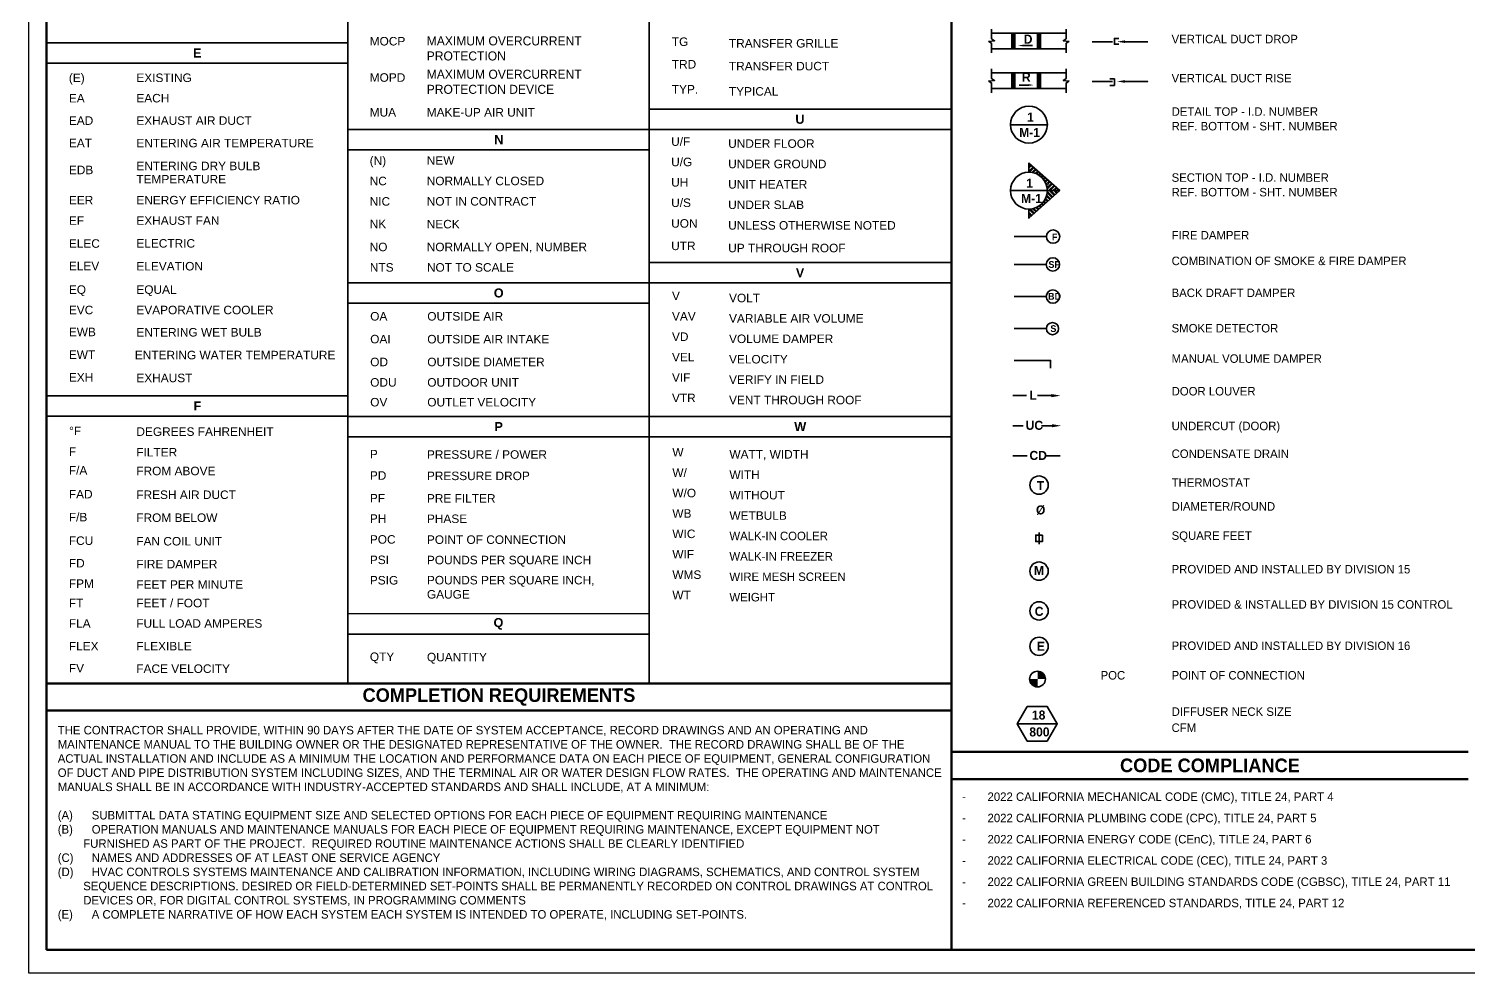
# Model space of a CAD drawing. Header units: inches. Extents: x 2025 to 34930, y -6955 to 4650.
# Drawn here: x 5035 to 5882, y 1024 to 1580 of the extents above; entities that cross this region are included whole.
import ezdxf

# ---------------------------------------------------------------- set-up
doc = ezdxf.new("R2010")
doc.units = ezdxf.units.IN
doc.header["$MEASUREMENT"] = 0
doc.layers.get('DEFPOINTS').update_dxf_attribs({"color": 104})
doc.layers.add('PDF-TEXT', color=7, linetype='Continuous', lineweight=35)
doc.styles.add('Century Gothic', font='GOTHIC.TTF', dxfattribs={"height": 5.3125})
doc.styles.add('Century Gothic_B', font='GOTHICB.TTF', dxfattribs={"height": 6.659722})
doc.styles.add('PDF Arial', font='arial.ttf')

msp = doc.modelspace()

# ---------------------------------------------------------------- hatches: boundary and pattern name
at = {"layer": 'PDF-TEXT'}
h = msp.add_hatch(color=256, dxfattribs=at)
h.paths.add_polyline_path([(5628.74, 1192.71), (5628.74, 1197.31), (5624.14, 1197.31), (5625.46, 1194.03)])
h.paths.add_polyline_path([(5633.34, 1197.31), (5632.22, 1200.32), (5628.74, 1201.91), (5628.74, 1197.31)])

# ---------------------------------------------------------------- linework, layer by layer
at = {"layer": 'DEFPOINTS', "color": 18, "true_color": 0x000000}
msp.add_lwpolyline([(5035.23, 2105.41), (6503.81, 2105.41), (6503.81, 1024.33), (5035.23, 1024.33)], close=True, dxfattribs=at)
at = {"layer": 'PDF-TEXT', "color": 42, "lineweight": 100}
for p, q in [((5045.71, 1038.16), (5045.71, 2095.84)), ((5578.16, 2095.84), (5578.16, 1038.16)), ((5045.71, 1194.72), (5578.16, 1194.72)), ((5045.71, 1178.76), (5578.16, 1178.76)), ((5882.15, 1154.5), (5578.16, 1154.5)), ((5578.16, 1138.53), (5882.12, 1138.53)), ((6492.12, 1038.16), (5045.71, 1038.16))]:
    msp.add_line(p, q, dxfattribs=at)
at = {"layer": 'PDF-TEXT'}
for p, q in [((5222.98, 2079.82), (5222.92, 1194.72)), ((5400.19, 2079.84), (5400.19, 1194.71)), ((5223.1, 1571.53), (5045.71, 1571.55)), ((5045.71, 1559.57), (5223.1, 1559.57)), ((5400.27, 1532.54), (5578.16, 1532.54)), ((5223.1, 1520.58), (5578.16, 1520.58)), ((5223.22, 1508.59), (5400.21, 1508.59)), ((5578.16, 1442.32), (5400.37, 1442.35)), ((5400.49, 1430.36), (5223.22, 1430.39)), ((5400.49, 1430.36), (5578.16, 1430.36)), ((5223.34, 1418.4), (5400.49, 1418.4)), ((5222.92, 1363.94), (5045.71, 1363.97)), ((5045.71, 1351.99), (5223.1, 1351.99)), ((5578.16, 1351.79), (5222.92, 1351.85)), ((5222.92, 1339.86), (5400.19, 1339.86)), ((5400.61, 1339.83), (5578.16, 1339.83)), ((5629.65, 1283.53), (5629.65, 1276.6)), ((5400.19, 1235.78), (5222.92, 1235.8)), ((5223.04, 1223.82), (5400.19, 1223.82))]:
    msp.add_line(p, q, dxfattribs=at)
for points in [[(5601.75, 1579.58), (5601.75, 1573.89), (5603.43, 1572.79), (5600.07, 1572.38), (5601.75, 1571.29), (5601.75, 1565.59)], [(5601.75, 1577.19), (5645.54, 1577.19)], [(5613.55, 1567.98), (5613.55, 1577.19)], [(5614.47, 1567.98), (5614.47, 1577.19)], [(5629.55, 1577.19), (5629.55, 1567.98)], [(5630.46, 1577.19), (5630.46, 1567.98)], [(5645.54, 1579.58), (5645.54, 1573.89), (5643.86, 1572.79), (5647.22, 1572.38), (5645.54, 1571.29), (5645.54, 1565.59)], [(5601.75, 1567.98), (5645.54, 1567.98)], [(5620.49, 1569.93), (5625.86, 1569.93)], [(5660.91, 1572.2), (5672.8, 1572.2)], [(5676.63, 1574.12), (5673.95, 1574.12), (5673.95, 1570.67), (5676.63, 1570.67)], [(5680.12, 1572.2), (5693.16, 1572.2)], [(5682.03, 1572.2), (5693.54, 1572.2)], [(5601.75, 1556.19), (5601.75, 1550.49), (5603.43, 1549.4), (5600.07, 1548.99), (5601.75, 1547.9), (5601.75, 1542.2)], [(5601.75, 1553.8), (5645.54, 1553.8)], [(5613.55, 1544.59), (5613.55, 1553.8)], [(5614.47, 1544.59), (5614.47, 1553.8)], [(5629.55, 1553.8), (5629.55, 1544.59)], [(5630.46, 1553.8), (5630.46, 1544.59)], [(5645.54, 1556.19), (5645.54, 1550.49), (5643.86, 1549.4), (5647.22, 1548.99), (5645.54, 1547.9), (5645.54, 1542.2)], [(5671.26, 1550.35), (5673.95, 1550.35), (5673.95, 1546.51), (5671.26, 1546.51)], [(5601.75, 1544.59), (5645.54, 1544.59)], [(5623.32, 1546.69), (5617.95, 1546.69)], [(5660.91, 1548.81), (5672.8, 1548.81)], [(5680.12, 1548.81), (5693.54, 1548.81), (5682.03, 1548.81)], [(5612.88, 1523.39), (5634.56, 1523.39)], [(5623.7, 1495.44), (5623.7, 1500.84), (5641.79, 1484.58), (5612.88, 1484.58)], [(5623.7, 1500.31), (5624.03, 1500.6)], [(5623.7, 1498.65), (5624.88, 1499.83)], [(5623.7, 1497.74), (5625.36, 1499.39)], [(5623.7, 1496.09), (5626.24, 1498.62)], [(5623.97, 1495.47), (5626.71, 1498.18)], [(5625.47, 1495.32), (5627.57, 1497.41)], [(5626.24, 1495.17), (5628.04, 1496.97)], [(5627.51, 1494.79), (5628.93, 1496.2)], [(5628.16, 1494.52), (5629.4, 1495.76)], [(5629.22, 1493.96), (5630.25, 1494.99)], [(5629.78, 1493.61), (5630.76, 1494.55)], [(5630.73, 1492.9), (5631.61, 1493.79)], [(5631.2, 1492.46), (5632.08, 1493.34)], [(5631.99, 1491.6), (5632.97, 1492.58)], [(5632.41, 1491.1), (5633.44, 1492.13)], [(5633.06, 1490.1), (5634.3, 1491.37)], [(5633.38, 1489.54), (5634.77, 1490.92)], [(5641.79, 1484.58), (5623.7, 1468.32), (5623.7, 1473.75)], [(5633.88, 1488.39), (5635.65, 1490.16)], [(5634.12, 1487.71), (5636.13, 1489.71)], [(5634.41, 1486.35), (5636.98, 1488.92)], [(5634.47, 1483.28), (5637.22, 1480.51)], [(5634.5, 1485.55), (5637.45, 1488.5)], [(5634.53, 1484.11), (5637.72, 1480.95)], [(5635.24, 1484.61), (5638.34, 1487.71)], [(5635.68, 1484.61), (5638.57, 1481.75)], [(5636.13, 1484.61), (5638.81, 1487.29)], [(5636.6, 1484.61), (5639.05, 1482.16)], [(5637.78, 1484.61), (5639.7, 1486.5)], [(5638.25, 1484.61), (5639.93, 1482.96)], [(5638.69, 1484.61), (5640.17, 1486.08)], [(5639.13, 1484.61), (5640.4, 1483.37)], [(5640.34, 1484.61), (5641.02, 1485.29)], [(5640.79, 1484.61), (5641.26, 1484.17)], [(5641.26, 1484.61), (5641.49, 1484.87)], [(5641.7, 1484.61), (5641.73, 1484.58)], [(5624.41, 1473.81), (5626.95, 1471.27)], [(5625.86, 1473.99), (5627.8, 1472.04)], [(5626.6, 1474.16), (5628.28, 1472.48)], [(5627.83, 1474.58), (5629.16, 1473.25)], [(5628.45, 1474.87), (5629.63, 1473.69)], [(5629.52, 1475.46), (5630.49, 1474.46)], [(5630.05, 1475.82), (5630.99, 1474.9)], [(5630.96, 1476.55), (5631.85, 1475.67)], [(5631.43, 1477), (5632.32, 1476.11)], [(5632.2, 1477.88), (5633.2, 1476.88)], [(5632.58, 1478.38), (5633.68, 1477.32)], [(5633.23, 1479.42), (5634.53, 1478.09)], [(5633.53, 1480.01), (5635, 1478.53)], [(5634, 1481.19), (5635.89, 1479.3)], [(5634.21, 1481.89), (5636.36, 1479.74)], [(5623.7, 1473.6), (5626.48, 1470.83)], [(5623.7, 1471.95), (5625.59, 1470.06)], [(5623.7, 1471.04), (5625.12, 1469.62)], [(5623.7, 1469.39), (5624.26, 1468.85)], [(5623.7, 1468.47), (5623.79, 1468.41)], [(5615.01, 1457.55), (5633.91, 1457.55)], [(5614.96, 1441.22), (5633.85, 1441.22)], [(5614.96, 1422.29), (5633.91, 1422.29)], [(5614.96, 1403.43), (5633.91, 1403.43)], [(5614.96, 1384.75), (5636.45, 1384.75), (5636.45, 1380.12)], [(5622.28, 1364.03), (5614.13, 1364.03)], [(5636.94, 1364.03), (5628.8, 1364.03)], [(5620.3, 1346.34), (5614.13, 1346.34)], [(5637.32, 1346.34), (5631.16, 1346.34)], [(5622.57, 1328.63), (5614.13, 1328.63)], [(5641.98, 1328.63), (5633.4, 1328.63)], [(5616.82, 1170.96), (5640.3, 1170.96)]]:
    msp.add_lwpolyline(points, dxfattribs=at)
for points in [[(5628.66, 1577.19), (5628.66, 1567.98), (5615.35, 1567.98), (5615.35, 1577.19)], [(5615.35, 1553.8), (5628.66, 1553.8), (5628.66, 1544.59), (5615.35, 1544.59)], [(5631.57, 1281.99), (5627.73, 1281.99), (5627.73, 1278.16), (5631.57, 1278.16)], [(5634.43, 1160.81), (5640.3, 1170.96), (5634.43, 1181.14), (5622.69, 1181.14), (5616.82, 1170.96), (5622.69, 1160.81)]]:
    msp.add_lwpolyline(points, close=True, dxfattribs=at)
for centre, radius in [((5623.69, 1523.41), 10.84), ((5623.69, 1484.59), 10.84), ((5637.88, 1457.54), 3.91), ((5637.79, 1441.2), 3.91), ((5637.79, 1422.28), 3.91), ((5637.56, 1403.42), 3.61), ((5629.64, 1311.4), 5.38), ((5629.64, 1260.81), 5.38), ((5629.64, 1237.42), 5.38), ((5629.64, 1216.57), 5.38), ((5628.72, 1197.32), 4.62)]:
    msp.add_circle(centre, radius, dxfattribs=at)
at = {"layer": 'PDF-TEXT', "transparency": 33554559}
for points in [[(5620.49, 1569.4), (5620.49, 1570.46), (5617.27, 1569.93)], [(5680.12, 1571.44), (5680.12, 1572.97), (5675.48, 1572.2)], [(5623.32, 1547.25), (5623.32, 1546.16), (5626.54, 1546.69)], [(5680.12, 1548.04), (5680.12, 1549.58), (5675.48, 1548.81)]]:
    msp.add_solid(points, dxfattribs=at)
at = {"layer": 'PDF-TEXT'}
for points in [[(5636.94, 1364.94), (5636.94, 1363.11), (5642.37, 1364.03)], [(5637.32, 1347.23), (5637.32, 1345.43), (5642.75, 1346.34)]]:
    msp.add_solid(points, dxfattribs=at)

# ---------------------------------------------------------------- texts
at = {"layer": 'PDF-TEXT', "attachment_point": 7}
for s, insert, char_height, style in [('MAXIMUM OVERCURRENT \\PPROTECTION', (5269.36, 1561.08), 5.3125, 'Century Gothic'), ('D', (5620.62, 1571.04), 5.31, 'Century Gothic_B'), ('MAXIMUM OVERCURRENT \\PPROTECTION DEVICE', (5269.36, 1541.45), 5.3125, 'Century Gothic'), ('R', (5619.57, 1548.69), 5.31, 'Century Gothic_B'), ('1', (5622.57, 1525.16), 5.31, 'Century Gothic_B'), ('M-1', (5617.93, 1516.13), 5.312, 'Century Gothic_B'), ('1', (5622.11, 1486.35), 5.31, 'Century Gothic_B'), ('M-1', (5619.07, 1477.32), 5.312, 'Century Gothic_B'), ('F', (5637.2, 1455.36), 4, 'Century Gothic_B'), ('SF', (5635.16, 1439.07), 4, 'Century Gothic_B'), ('BD', (5634.9, 1420.41), 4, 'Century Gothic_B'), ('S', (5636.3, 1401.39), 4, 'Century Gothic_B'), ('L', (5623.99, 1361.61), 5.31, 'Century Gothic_B'), ('UC', (5621.75, 1343.84), 5.312, 'Century Gothic_B'), ('CD', (5623.99, 1326.13), 5.312, 'Century Gothic_B'), ('T', (5628.36, 1308.48), 5.31, 'Century Gothic_B'), ('Ø', (5627.82, 1293.88), 5.31, 'Century Gothic_B'), ('M', (5626.64, 1258.5), 5.31, 'Century Gothic_B'), ('C', (5627.09, 1234.43), 5.31, 'Century Gothic_B'), ('E', (5628.34, 1213.96), 5.31, 'Century Gothic_B'), ('18', (5625.46, 1173.45), 5.312, 'Century Gothic_B'), ('800', (5623.93, 1163.51), 5.312, 'Century Gothic_B')]:
    msp.add_mtext(s, dxfattribs=dict(at, insert=insert, char_height=char_height, style=style))
at = {"layer": 'PDF-TEXT'}
for s, insert, char_height, width, attachment_point, style in [('{\\fCentury Gothic|b0|i0|c0|p34;VERTICAL DUCT DROP}', (5707.62, 1576.24), 5, 163.8977, 1, 'PDF Arial'), ('{\\fArial|b1|i0|c0|p34;E}', (5134.38, 1565.55), 5.3125, 177.1139, 5, 'Century Gothic_B'), ('MOCP', (5235.81, 1574.98), 5, 122.1208, 1, 'PDF Arial'), ('TG', (5413.57, 1574.67), 5, 122.1208, 1, 'PDF Arial'), ('TRANSFER GRILLE', (5447.15, 1573.76), 5, 122.1208, 1, 'PDF Arial'), ('TRD', (5413.57, 1561.42), 5, 122.1208, 1, 'PDF Arial'), ('TRANSFER DUCT', (5447.15, 1560.33), 5, 122.1208, 1, 'PDF Arial'), ('(E)', (5058.81, 1553.44), 5, 122.1208, 1, 'PDF Arial'), ('EXISTING', (5098.52, 1553.48), 5, 122.1208, 1, 'PDF Arial'), ('MOPD', (5235.81, 1553.63), 5, 122.1208, 1, 'PDF Arial'), ('{\\fCentury Gothic|b0|i0|c0|p34;VERTICAL DUCT RISE}', (5707.62, 1553.24), 5, 163.8977, 1, 'PDF Arial'), ('EA', (5058.81, 1541.44), 5, 122.1208, 1, 'PDF Arial'), ('EACH', (5098.52, 1541.48), 5, 122.1208, 1, 'PDF Arial'), ('TYP.', (5413.57, 1546.72), 5, 122.1208, 1, 'PDF Arial'), ('TYPICAL', (5447.15, 1545.48), 5, 122.1208, 1, 'PDF Arial'), ('MUA', (5235.81, 1533.15), 5, 122.1208, 1, 'PDF Arial'), ('MAKE-UP AIR UNIT', (5269.36, 1533.15), 5, 122.1208, 1, 'PDF Arial'), ('{\\fCentury Gothic|b0|i0|c0|p34;DETAIL TOP - I.D. NUMBER}', (5707.62, 1533.6), 5, 163.8977, 1, 'PDF Arial'), ('EAD', (5058.81, 1528.27), 5, 122.1208, 1, 'PDF Arial'), ('EXHAUST AIR DUCT', (5098.52, 1528.3), 5, 122.1208, 1, 'PDF Arial'), ('{\\fArial|b1|i0|c0|p34;U}', (5488.96, 1526.53), 5.3125, 177.1523, 5, 'Century Gothic_B'), ('{\\fCentury Gothic|b0|i0|c0|p34;REF. BOTTOM - SHT. NUMBER}', (5707.62, 1525.01), 5, 163.8977, 1, 'PDF Arial'), ('{\\fArial|b1|i0|c0|p34;N}', (5311.8, 1514.57), 5.3125, 177.1523, 5, 'Century Gothic_B'), ('U/F', (5413.19, 1515.96), 5, 122.1208, 1, 'PDF Arial'), ('EAT', (5058.81, 1515.1), 5, 122.1208, 1, 'PDF Arial'), ('ENTERING AIR TEMPERATURE', (5098.52, 1515.04), 5, 122.1208, 1, 'PDF Arial'), ('UNDER FLOOR', (5446.73, 1514.78), 5, 122.1208, 1, 'PDF Arial'), ('EDB', (5058.81, 1499.25), 5, 122.1208, 1, 'PDF Arial'), ('ENTERING DRY BULB', (5098.52, 1501.62), 5, 122.1208, 1, 'PDF Arial'), ('(N)', (5235.79, 1504.76), 5, 122.1208, 1, 'PDF Arial'), ('NEW', (5269.36, 1504.81), 5, 122.1208, 1, 'PDF Arial'), ('U/G', (5413.19, 1503.96), 5, 122.1208, 1, 'PDF Arial'), ('UNDER GROUND', (5446.73, 1502.78), 5, 122.1208, 1, 'PDF Arial'), ('TEMPERATURE', (5098.52, 1493.83), 5, 122.1208, 1, 'PDF Arial'), ('NC', (5235.79, 1492.76), 5, 122.1208, 1, 'PDF Arial'), ('NORMALLY CLOSED', (5269.36, 1492.81), 5, 122.1208, 1, 'PDF Arial'), ('UH', (5413.19, 1491.96), 5, 122.1208, 1, 'PDF Arial'), ('UNIT HEATER', (5446.73, 1490.78), 5, 122.1208, 1, 'PDF Arial'), ('{\\fCentury Gothic|b0|i0|c0|p34;SECTION TOP - I.D. NUMBER}', (5707.62, 1494.79), 5, 163.8977, 1, 'PDF Arial'), ('{\\fCentury Gothic|b0|i0|c0|p34;REF. BOTTOM - SHT. NUMBER}', (5707.62, 1486.2), 5, 163.8977, 1, 'PDF Arial'), ('EER', (5058.81, 1481.5), 5, 122.1208, 1, 'PDF Arial'), ('ENERGY EFFICIENCY RATIO ', (5098.52, 1481.5), 5, 122.1208, 1, 'PDF Arial'), ('NIC', (5235.79, 1480.76), 5, 122.1208, 1, 'PDF Arial'), ('NOT IN CONTRACT', (5269.36, 1480.81), 5, 122.1208, 1, 'PDF Arial'), ('U/S', (5413.19, 1479.96), 5, 122.1208, 1, 'PDF Arial'), ('UNDER SLAB', (5446.73, 1478.78), 5, 122.1208, 1, 'PDF Arial'), ('EF', (5058.81, 1469.5), 5, 122.1208, 1, 'PDF Arial'), ('EXHAUST FAN', (5098.52, 1469.5), 5, 122.1208, 1, 'PDF Arial'), ('NK', (5235.79, 1467.51), 5, 122.1208, 1, 'PDF Arial'), ('NECK', (5269.36, 1467.39), 5, 122.1208, 1, 'PDF Arial'), ('UON', (5413.19, 1467.81), 5, 122.1208, 1, 'PDF Arial'), ('UNLESS OTHERWISE NOTED', (5446.73, 1466.66), 5, 122.1208, 1, 'PDF Arial'), ('{\\fCentury Gothic|b0|i0|c0|p34;FIRE DAMPER}', (5707.62, 1460.88), 5, 163.8977, 1, 'PDF Arial'), ('ELEC', (5058.81, 1455.99), 5, 122.1208, 1, 'PDF Arial'), ('ELECTRIC', (5098.52, 1456.07), 5, 122.1208, 1, 'PDF Arial'), ('NO', (5235.79, 1453.97), 5, 122.1208, 1, 'PDF Arial'), ('NORMALLY OPEN, NUMBER', (5269.36, 1453.97), 5, 122.1208, 1, 'PDF Arial'), ('UTR', (5413.19, 1454.62), 5, 122.1208, 1, 'PDF Arial'), ('UP THROUGH ROOF', (5446.73, 1453.35), 5, 122.1208, 1, 'PDF Arial'), ('ELEV', (5058.81, 1442.74), 5, 122.1208, 1, 'PDF Arial'), ('ELEVATION', (5098.52, 1442.65), 5, 122.1208, 1, 'PDF Arial'), ('NTS', (5235.91, 1441.94), 5, 122.1208, 1, 'PDF Arial'), ('NOT TO SCALE', (5269.48, 1441.94), 5, 122.1208, 1, 'PDF Arial'), ('{\\fCentury Gothic|b0|i0|c0|p34;COMBINATION OF SMOKE & FIRE DAMPER}', (5707.62, 1445.79), 5, 163.8977, 1, 'PDF Arial'), ('{\\fArial|b1|i0|c0|p34;V}', (5489.01, 1436.34), 5.3125, 177.2703, 5, 'Century Gothic_B'), ('EQ', (5058.81, 1428.9), 5, 122.1208, 1, 'PDF Arial'), ('EQUAL', (5098.52, 1428.9), 5, 122.1208, 1, 'PDF Arial'), ('{\\fArial|b1|i0|c0|p34;O}', (5311.71, 1424.38), 5.3125, 176.979, 5, 'Century Gothic_B'), ('V', (5413.66, 1425.19), 5, 122.1208, 1, 'PDF Arial'), ('VOLT', (5447.23, 1423.95), 5, 122.1208, 1, 'PDF Arial'), ('{\\fCentury Gothic|b0|i0|c0|p34;BACK DRAFT DAMPER}', (5707.62, 1426.99), 5, 163.8977, 1, 'PDF Arial'), ('EVC', (5058.81, 1416.9), 5, 122.1208, 1, 'PDF Arial'), ('EVAPORATIVE COOLER', (5098.52, 1416.9), 5, 122.1208, 1, 'PDF Arial'), ('OA', (5236.11, 1413.19), 5, 122.1208, 1, 'PDF Arial'), ('OUTSIDE AIR', (5269.69, 1413.19), 5, 122.1208, 1, 'PDF Arial'), ('VAV', (5413.66, 1413.19), 5, 122.1208, 1, 'PDF Arial'), ('VARIABLE AIR VOLUME', (5447.23, 1411.95), 5, 122.1208, 1, 'PDF Arial'), ('{\\fCentury Gothic|b0|i0|c0|p34;SMOKE DETECTOR}', (5707.62, 1406.19), 5, 163.8977, 1, 'PDF Arial'), ('EWB', (5058.81, 1403.98), 5, 122.1208, 1, 'PDF Arial'), ('ENTERING WET BULB', (5098.52, 1403.8), 5, 122.1208, 1, 'PDF Arial'), ('OAI', (5236.11, 1399.77), 5, 122.1208, 1, 'PDF Arial'), ('OUTSIDE AIR INTAKE', (5269.69, 1399.74), 5, 122.1208, 1, 'PDF Arial'), ('VD', (5413.66, 1401.19), 5, 122.1208, 1, 'PDF Arial'), ('VOLUME DAMPER', (5447.23, 1399.95), 5, 122.1208, 1, 'PDF Arial'), ('EWT', (5058.81, 1390.61), 5, 122.1208, 1, 'PDF Arial'), ('ENTERING WATER TEMPERATURE', (5097.64, 1390.38), 5, 122.1208, 1, 'PDF Arial'), ('VEL', (5413.66, 1389.19), 5, 122.1208, 1, 'PDF Arial'), ('OD', (5236.11, 1386.31), 5, 122.1208, 1, 'PDF Arial'), ('OUTSIDE DIAMETER', (5269.69, 1386.31), 5, 122.1208, 1, 'PDF Arial'), ('VELOCITY', (5447.23, 1387.95), 5, 122.1208, 1, 'PDF Arial'), ('{\\fCentury Gothic|b0|i0|c0|p34;MANUAL VOLUME DAMPER}', (5707.62, 1388.32), 5, 163.8977, 1, 'PDF Arial'), ('EXH', (5058.81, 1377.28), 5, 122.1208, 1, 'PDF Arial'), ('EXHAUST', (5098.52, 1376.92), 5, 122.1208, 1, 'PDF Arial'), ('ODU', (5236.11, 1374.31), 5, 122.1208, 1, 'PDF Arial'), ('OUTDOOR UNIT', (5269.69, 1374.31), 5, 122.1208, 1, 'PDF Arial'), ('VIF', (5413.66, 1377.19), 5, 122.1208, 1, 'PDF Arial'), ('VERIFY IN FIELD', (5447.23, 1375.95), 5, 122.1208, 1, 'PDF Arial'), ('VTR', (5413.66, 1365.19), 5, 122.1208, 1, 'PDF Arial'), ('VENT THROUGH ROOF', (5447.23, 1363.95), 5, 122.1208, 1, 'PDF Arial'), ('{\\fCentury Gothic|b0|i0|c0|p34;DOOR LOUVER}', (5707.62, 1369.13), 5, 163.8977, 1, 'PDF Arial'), ('{\\fArial|b1|i0|c0|p34;F}', (5134.46, 1357.96), 5.3125, 177.2703, 5, 'Century Gothic_B'), ('OV', (5236.11, 1362.67), 5, 122.1208, 1, 'PDF Arial'), ('OUTLET VELOCITY', (5269.69, 1362.67), 5, 122.1208, 1, 'PDF Arial'), ('{\\fArial|b1|i0|c0|p34;P}', (5311.71, 1345.84), 5.3125, 176.9728, 5, 'Century Gothic_B'), ('{\\fArial|b1|i0|c0|p34;W}', (5489.13, 1345.81), 5.3125, 177.2703, 5, 'Century Gothic_B'), ('{\\fCentury Gothic|b0|i0|c0|p34;UNDERCUT (DOOR)}', (5707.62, 1348.69), 5, 163.8977, 1, 'PDF Arial'), ('°F', (5058.96, 1345.8), 5, 122.1208, 1, 'PDF Arial'), ('DEGREES FAHRENHEIT', (5098.55, 1345.36), 5, 122.1208, 1, 'PDF Arial'), ('F', (5058.81, 1333.61), 5, 122.1208, 1, 'PDF Arial'), ('FILTER', (5098.49, 1333.26), 5, 122.1208, 1, 'PDF Arial'), ('P', (5235.91, 1332.11), 5, 122.1208, 1, 'PDF Arial'), ('PRESSURE / POWER', (5269.48, 1331.9), 5, 122.1208, 1, 'PDF Arial'), ('W', (5413.88, 1333.24), 5, 122.1208, 1, 'PDF Arial'), ('WATT, WIDTH', (5447.46, 1332), 5, 122.1208, 1, 'PDF Arial'), ('{\\fCentury Gothic|b0|i0|c0|p34;CONDENSATE DRAIN}', (5707.62, 1332.34), 5, 163.8977, 1, 'PDF Arial'), ('F/A', (5058.81, 1322.55), 5, 122.1208, 1, 'PDF Arial'), ('FROM ABOVE ', (5098.49, 1322.22), 5, 122.1208, 1, 'PDF Arial'), ('W/', (5413.88, 1321.24), 5, 122.1208, 1, 'PDF Arial'), ('PD', (5235.91, 1319.55), 5, 122.1208, 1, 'PDF Arial'), ('PRESSURE DROP', (5269.48, 1319.34), 5, 122.1208, 1, 'PDF Arial'), ('WITH', (5447.46, 1320), 5, 122.1208, 1, 'PDF Arial'), ('{\\fCentury Gothic|b0|i0|c0|p34;THERMOSTAT}', (5707.62, 1315.42), 5, 163.8977, 1, 'PDF Arial'), ('FAD', (5058.81, 1308.57), 5, 122.1208, 1, 'PDF Arial'), ('FRESH AIR DUCT', (5098.49, 1308.24), 5, 122.1208, 1, 'PDF Arial'), ('PF', (5235.91, 1306.21), 5, 122.1208, 1, 'PDF Arial'), ('PRE FILTER', (5269.48, 1306.1), 5, 122.1208, 1, 'PDF Arial'), ('W/O', (5413.88, 1309.24), 5, 122.1208, 1, 'PDF Arial'), ('WITHOUT', (5447.46, 1308), 5, 122.1208, 1, 'PDF Arial'), ('WB', (5413.88, 1297.24), 5, 122.1208, 1, 'PDF Arial'), ('WETBULB', (5447.46, 1296), 5, 122.1208, 1, 'PDF Arial'), ('{\\fCentury Gothic|b0|i0|c0|p34;DIAMETER/ROUND}', (5707.62, 1301.39), 5, 163.8977, 1, 'PDF Arial'), ('F/B', (5058.81, 1295.07), 5, 122.1208, 1, 'PDF Arial'), ('FROM BELOW', (5098.49, 1294.74), 5, 122.1208, 1, 'PDF Arial'), ('PH', (5235.91, 1294.21), 5, 122.1208, 1, 'PDF Arial'), ('PHASE', (5269.48, 1294.1), 5, 122.1208, 1, 'PDF Arial'), ('FCU', (5058.81, 1281.22), 5, 122.1208, 1, 'PDF Arial'), ('FAN COIL UNIT', (5098.49, 1280.89), 5, 122.1208, 1, 'PDF Arial'), ('POC', (5235.91, 1281.95), 5, 122.1208, 1, 'PDF Arial'), ('POINT OF CONNECTION', (5269.48, 1281.83), 5, 122.1208, 1, 'PDF Arial'), ('WIC', (5413.88, 1285.24), 5, 122.1208, 1, 'PDF Arial'), ('{\\fCentury Gothic|b0|i0|c0|p34;WALK-IN COOLER}', (5447.46, 1284), 5, 122.1208, 1, 'PDF Arial'), ('{\\fCentury Gothic|b0|i0|c0|p34;SQUARE FEET}', (5707.62, 1284.21), 5, 163.8977, 1, 'PDF Arial'), ('WIF', (5413.88, 1273.24), 5, 122.1208, 1, 'PDF Arial'), ('{\\fCentury Gothic|b0|i0|c0|p34;WALK-IN FREEZER}', (5447.46, 1272), 5, 122.1208, 1, 'PDF Arial'), ('FD', (5058.81, 1267.97), 5, 122.1208, 1, 'PDF Arial'), ('FIRE DAMPER ', (5098.49, 1267.44), 5, 122.1208, 1, 'PDF Arial'), ('PSI', (5235.91, 1269.95), 5, 122.1208, 1, 'PDF Arial'), ('POUNDS PER SQUARE INCH', (5269.48, 1269.83), 5, 122.1208, 1, 'PDF Arial'), ('{\\fCentury Gothic|b0|i0|c0|p34;PROVIDED AND INSTALLED BY DIVISION 15}', (5707.62, 1264.45), 5, 163.8977, 1, 'PDF Arial'), ('FPM', (5058.81, 1255.97), 5, 122.1208, 1, 'PDF Arial'), ('FEET PER MINUTE', (5098.49, 1255.44), 5, 122.1208, 1, 'PDF Arial'), ('PSIG', (5235.91, 1257.95), 5, 122.1208, 1, 'PDF Arial'), ('POUNDS PER SQUARE INCH,\\PGAUGE', (5269.48, 1258), 5, 122.1208, 1, 'PDF Arial'), ('WMS', (5413.88, 1261.24), 5, 122.1208, 1, 'PDF Arial'), ('{\\fCentury Gothic|b0|i0|c0|p34;WIRE MESH SCREEN}', (5447.46, 1260), 5, 122.1208, 1, 'PDF Arial'), ('WT', (5413.88, 1249.24), 5, 122.1208, 1, 'PDF Arial'), ('{\\fCentury Gothic|b0|i0|c0|p34;WEIGHT}', (5447.46, 1248), 5, 122.1208, 1, 'PDF Arial'), ('FT', (5058.81, 1244.53), 5, 122.1208, 1, 'PDF Arial'), ('FEET / FOOT', (5098.49, 1244.53), 5, 122.1208, 1, 'PDF Arial'), ('{\\fCentury Gothic|b0|i0|c0|p34;PROVIDED & INSTALLED BY DIVISION 15 CONTROL}', (5707.62, 1243.72), 5, 163.8977, 1, 'PDF Arial'), ('FLA', (5058.81, 1232.53), 5, 122.1208, 1, 'PDF Arial'), ('FULL LOAD AMPERES', (5098.49, 1232.53), 5, 122.1208, 1, 'PDF Arial'), ('{\\fArial|b1|i0|c0|p34;Q}', (5311.56, 1229.8), 5.3125, 177.2703, 5, 'Century Gothic_B'), ('FLEX', (5058.81, 1219.19), 5, 122.1208, 1, 'PDF Arial'), ('FLEXIBLE', (5098.49, 1219.19), 5, 122.1208, 1, 'PDF Arial'), ('QTY', (5235.91, 1212.95), 5, 163.8977, 1, 'PDF Arial'), ('QUANTITY', (5269.48, 1212.75), 5, 163.8977, 1, 'PDF Arial'), ('{\\fCentury Gothic|b0|i0|c0|p34;PROVIDED AND INSTALLED BY DIVISION 16}', (5707.62, 1219.42), 5, 163.8977, 1, 'PDF Arial'), ('FV', (5058.81, 1206.21), 5, 122.1208, 1, 'PDF Arial'), ('FACE VELOCITY', (5098.49, 1205.95), 5, 122.1208, 1, 'PDF Arial'), ('{\\fCentury Gothic|b0|i0|c0|p34;POC}', (5665.84, 1202.06), 5, 17.9191, 1, 'PDF Arial'), ('{\\fCentury Gothic|b0|i0|c0|p34;POINT OF CONNECTION}', (5707.62, 1202.06), 5, 163.8977, 1, 'PDF Arial'), ('{\\fCentury Gothic|b0|i0|c0|p34;DIFFUSER NECK SIZE}', (5707.62, 1180.67), 5, 163.8977, 1, 'PDF Arial'), ('{\\fCentury Gothic|b0|i0|c0|p34;THE CONTRACTOR SHALL PROVIDE, WITHIN 90 DAYS AFTER THE DATE OF SYSTEM ACCEPTANCE, RECORD DRAWINGS AND AN OPERATING AND MAINTENANCE MANUAL TO THE BUILDING OWNER OR THE DESIGNATED REPRESENTATIVE OF THE OWNER.  THE RECORD DRAWING SHALL BE OF THE ACTUAL INSTALLATION AND INCLUDE AS A MINIMUM THE LOCATION AND PERFORMANCE DATA ON EACH PIECE OF EQUIPMENT, GENERAL CONFIGURATION OF DUCT AND PIPE DISTRIBUTION SYSTEM INCLUDING SIZES, AND THE TERMINAL AIR OR WATER DESIGN FLOW RATES.  THE OPERATING AND MAINTENANCE MANUALS SHALL BE IN ACCORDANCE WITH INDUSTRY-ACCEPTED STANDARDS AND SHALL INCLUDE, AT A MINIMUM:\\P\\P\\pxi-3,l3;(A)^ISUBMITTAL DATA STATING EQUIPMENT SIZE AND SELECTED OPTIONS FOR EACH PIECE OF EQUIPMENT REQUIRING MAINTENANCE \\P(B)^IOPERATION MANUALS AND MAINTENANCE MANUALS FOR EACH PIECE OF EQUIPMENT REQUIRING MAINTENANCE, EXCEPT EQUIPMENT NOT FURNISHED AS PART OF THE PROJECT.  REQUIRED ROUTINE MAINTENANCE ACTIONS SHALL BE CLEARLY IDENTIFIED\\P(C)^INAMES AND ADDRESSES OF AT LEAST ONE SERVICE AGENCY \\P(D)^IHVAC CONTROLS SYSTEMS MAINTENANCE AND CALIBRATION INFORMATION, INCLUDING WIRING DIAGRAMS, SCHEMATICS, AND CONTROL SYSTEM SEQUENCE DESCRIPTIONS. DESIRED OR FIELD-DETERMINED SET-POINTS SHALL BE PERMANENTLY RECORDED ON CONTROL DRAWINGS AT CONTROL DEVICES OR, FOR DIGITAL CONTROL SYSTEMS, IN PROGRAMMING COMMENTS\\P(E)^IA COMPLETE NARRATIVE OF HOW EACH SYSTEM EACH SYSTEM IS INTENDED TO OPERATE, INCLUDING SET-POINTS.}', (5052.27, 1169.78), 5, 521.8809, 1, 'PDF Arial'), ('{\\fCentury Gothic|b0|i0|c0|p34;CFM}', (5707.62, 1171.2), 5, 163.8977, 1, 'PDF Arial'), ('\\pxi-1,l2,sm1.5,t4;{\\fCentury Gothic|b0|i0|c0|p34;\\C6;-^I2022 CALIFORNIA MECHANICAL CODE (CMC), TITLE 24, PART 4\\P-^I2022 CALIFORNIA PLUMBING CODE (CPC), TITLE 24, PART 5\\P-^I2022 CALIFORNIA ENERGY CODE (CEnC), TITLE 24, PART 6\\P-^I2022 CALIFORNIA ELECTRICAL CODE (CEC), TITLE 24, PART 3\\P-^I2022 CALIFORNIA GREEN BUILDING STANDARDS CODE (CGBSC), TITLE 24, PART 11\\P-^I2022 CALIFORNIA REFERENCED STANDARDS, TITLE 24, PART 12}', (5579.32, 1130.64), 5, 297.8943, 1, 'PDF Arial')]:
    msp.add_mtext(s, dxfattribs=dict(at, insert=insert, char_height=char_height, width=width, attachment_point=attachment_point, style=style))
at = {"layer": 'PDF-TEXT', "color": 42, "char_height": 8, "attachment_point": 5, "style": 'Century Gothic_B'}
for s, insert, width in [('COMPLETION REQUIREMENTS', (5311.85, 1186.74), 532.285), ('CODE COMPLIANCE', (5730.17, 1146.51), 303.9078)]:
    msp.add_mtext(s, dxfattribs=dict(at, insert=insert, width=width))

doc.saveas('drawing.dxf')
